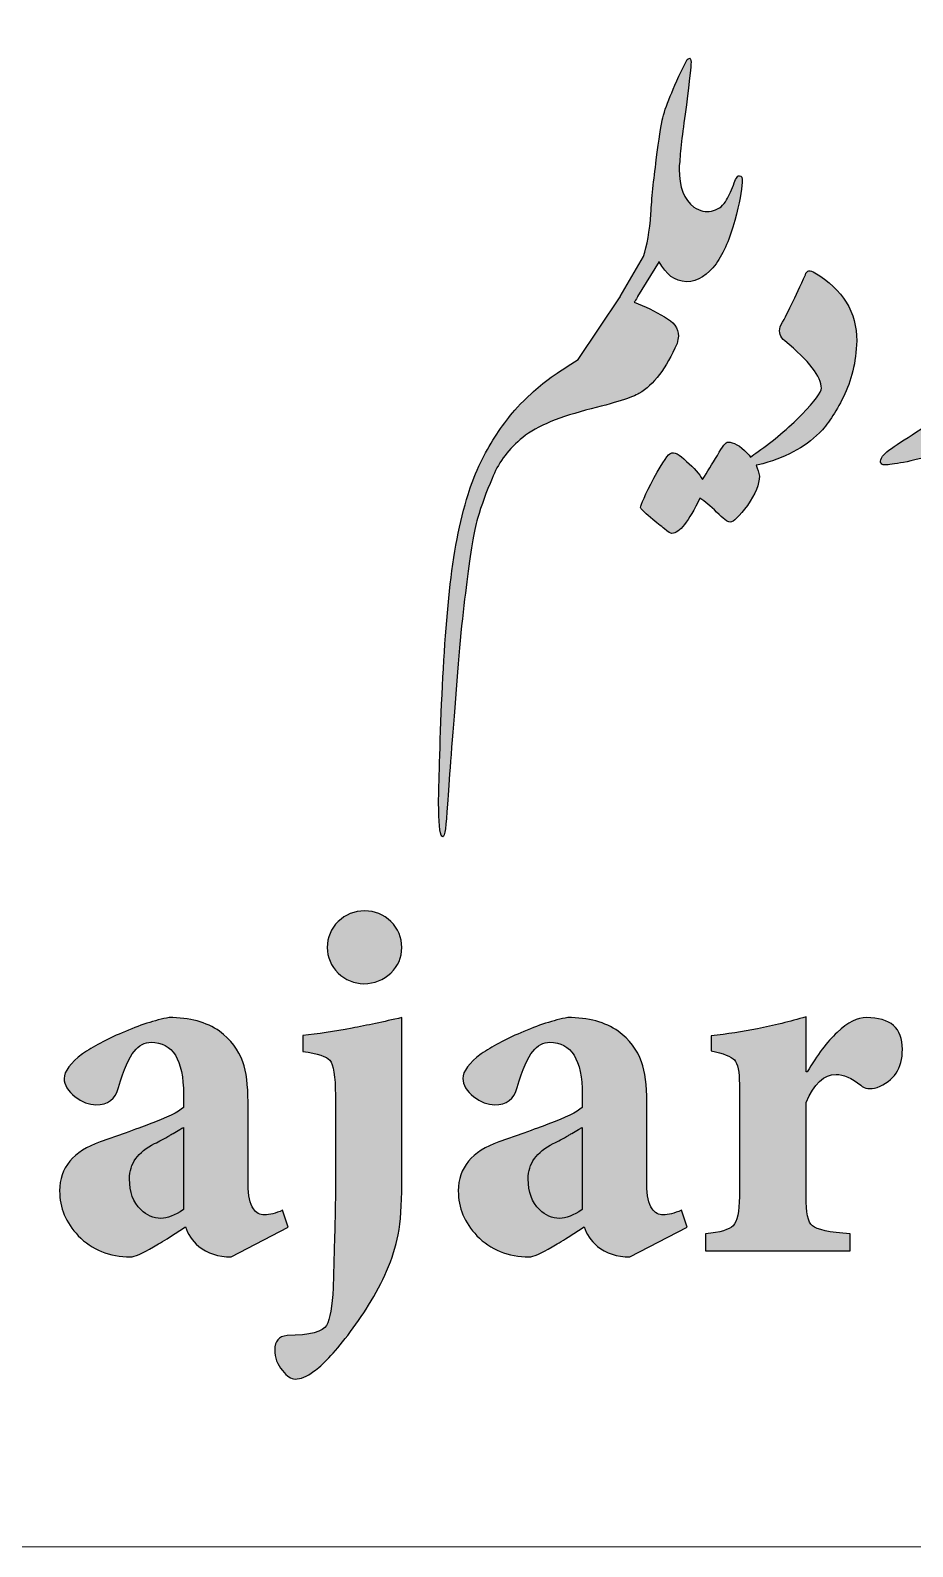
# Model space of a CAD drawing. Header units: millimetres. Extents: x -181.7 to -141.7, y -138.1 to -98.1.
# Drawn here: x -155.09 to -148.76, y -138.05 to -127.19 of the extents above; entities that cross this region are included whole.
import ezdxf

# ---------------------------------------------------------------- set-up
doc = ezdxf.new("R2010")
doc.units = ezdxf.units.MM
doc.header["$MEASUREMENT"] = 0
doc.layers.add('Layer 1', color=7, linetype='Continuous')

msp = doc.modelspace()

# ---------------------------------------------------------------- hatches: boundary and pattern name
at = {"layer": 'Layer 1', "true_color": 0x373435}
h = msp.add_hatch(color=250, dxfattribs=at)
edge = h.paths.add_edge_path()
edge.add_spline(control_points=[(-150.5815, -128.8476), (-150.5815, -128.8476), (-150.5806, -128.8495), (-150.5806, -128.8495), (-150.533, -128.9403), (-150.4708, -128.988), (-150.3847, -128.9929), (-150.3035, -128.988), (-150.2317, -128.945), (-150.1743, -128.8637), (-150.117, -128.7826), (-150.074, -128.682), (-150.0405, -128.5531), (-150.007, -128.4287), (-149.9878, -128.3379), (-149.9878, -128.2805), (-149.9831, -128.247), (-149.9927, -128.2326), (-150.007, -128.2326), (-150.0214, -128.2326), (-150.0357, -128.2566), (-150.05, -128.2996), (-150.0692, -128.3474), (-150.0882, -128.3856), (-150.1074, -128.4191), (-150.1312, -128.4573), (-150.1647, -128.4765), (-150.2078, -128.4861), (-150.2461, -128.4956), (-150.2891, -128.4861), (-150.3322, -128.4573), (-150.4038, -128.4047), (-150.4373, -128.314), (-150.4373, -128.1848), (-150.4373, -128.1848), (-150.4373, -128.1588), (-150.4373, -128.1588), (-150.4373, -128.1588), (-150.4347, -128.1322), (-150.4347, -128.1322), (-150.4301, -128.0415), (-150.4109, -127.9076), (-150.3869, -127.7258), (-150.363, -127.5443), (-150.3535, -127.4437), (-150.3535, -127.4199), (-150.3535, -127.4008), (-150.3583, -127.3912), (-150.363, -127.3912), (-150.3679, -127.3912), (-150.3775, -127.396), (-150.3869, -127.4103), (-150.4394, -127.5155), (-150.4778, -127.6016), (-150.5017, -127.6636), (-150.5304, -127.7307), (-150.5494, -127.788), (-150.559, -127.8358), (-150.5686, -127.8741), (-150.5829, -127.9649), (-150.602, -128.118), (-150.6212, -128.2661), (-150.6355, -128.3951), (-150.6404, -128.5052), (-150.65, -128.6296), (-150.669, -128.7347), (-150.693, -128.8111), (-150.693, -128.8111), (-150.8603, -129.098), (-150.8603, -129.098), (-150.8603, -129.098), (-150.8597, -129.0991), (-150.8597, -129.0991), (-150.8597, -129.0991), (-150.8602, -129.1), (-150.8602, -129.1), (-150.8602, -129.1), (-151.1613, -129.5494), (-151.1613, -129.5494), (-151.3096, -129.6403), (-151.4195, -129.7168), (-151.4961, -129.7933), (-151.5773, -129.8649), (-151.6299, -129.9223), (-151.6586, -129.9654), (-151.7398, -130.0657), (-151.8116, -130.1805), (-151.8737, -130.3143), (-151.9071, -130.3861), (-151.931, -130.4531), (-151.9501, -130.5151), (-152.0123, -130.7111), (-152.0554, -130.9406), (-152.084, -131.2085), (-152.1128, -131.4762), (-152.1319, -131.7917), (-152.1462, -132.1455), (-152.1558, -132.4994), (-152.1654, -132.7097), (-152.1606, -132.7718), (-152.1604, -132.9009), (-152.1511, -132.9679), (-152.1319, -132.9679), (-152.1174, -132.9679), (-152.108, -132.8913), (-152.0985, -132.7336), (-152.0889, -132.5759), (-152.0697, -132.3224), (-152.041, -131.9782), (-152.0171, -131.6291), (-151.9885, -131.3519), (-151.9597, -131.1416), (-151.9359, -130.931), (-151.9071, -130.7782), (-151.8833, -130.6873), (-151.8545, -130.5918), (-151.8211, -130.4961), (-151.778, -130.4005), (-151.7398, -130.3001), (-151.6729, -130.2044), (-151.5773, -130.1232), (-151.4815, -130.0371), (-151.3238, -129.9701), (-151.1087, -129.9129), (-150.8936, -129.8603), (-150.7692, -129.8172), (-150.7262, -129.7933), (-150.6211, -129.7311), (-150.5303, -129.6116), (-150.4538, -129.4347), (-150.4489, -129.4155), (-150.4442, -129.3963), (-150.4442, -129.3821), (-150.4442, -129.3247), (-150.4776, -129.277), (-150.5446, -129.2436), (-150.6115, -129.2052), (-150.6833, -129.1669), (-150.7597, -129.1383), (-150.755, -129.1334), (-150.7502, -129.1192), (-150.7358, -129.1), (-150.7358, -129.1), (-150.7365, -129.0984), (-150.7365, -129.0984), (-150.7365, -129.0984), (-150.7359, -129.098), (-150.7359, -129.098), (-150.7359, -129.098), (-150.5815, -128.8476), (-150.5815, -128.8476)], knot_values=[0, 0, 0, 0, 0.02, 0.02, 0.02, 0.04, 0.04, 0.04, 0.06, 0.06, 0.06, 0.08, 0.08, 0.08, 0.1, 0.1, 0.1, 0.12, 0.12, 0.12, 0.14, 0.14, 0.14, 0.16, 0.16, 0.16, 0.18, 0.18, 0.18, 0.2, 0.2, 0.2, 0.22, 0.22, 0.22, 0.24, 0.24, 0.24, 0.26, 0.26, 0.26, 0.28, 0.28, 0.28, 0.3, 0.3, 0.3, 0.32, 0.32, 0.32, 0.34, 0.34, 0.34, 0.36, 0.36, 0.36, 0.38, 0.38, 0.38, 0.4, 0.4, 0.4, 0.42, 0.42, 0.42, 0.44, 0.44, 0.44, 0.46, 0.46, 0.46, 0.48, 0.48, 0.48, 0.5, 0.5, 0.5, 0.52, 0.52, 0.52, 0.54, 0.54, 0.54, 0.56, 0.56, 0.56, 0.58, 0.58, 0.58, 0.6, 0.6, 0.6, 0.62, 0.62, 0.62, 0.64, 0.64, 0.64, 0.66, 0.66, 0.66, 0.68, 0.68, 0.68, 0.7, 0.7, 0.7, 0.72, 0.72, 0.72, 0.74, 0.74, 0.74, 0.76, 0.76, 0.76, 0.78, 0.78, 0.78, 0.8, 0.8, 0.8, 0.82, 0.82, 0.82, 0.84, 0.84, 0.84, 0.86, 0.86, 0.86, 0.88, 0.88, 0.88, 0.9, 0.9, 0.9, 0.92, 0.92, 0.92, 0.94, 0.94, 0.94, 0.96, 0.96, 0.96, 0.98, 0.98, 0.98, 1, 1, 1, 1], degree=3, periodic=1)
h = msp.add_hatch(color=250, dxfattribs=at)
edge = h.paths.add_edge_path()
edge.add_spline(control_points=[(-149.7154, -129.3151), (-149.725, -129.3581), (-149.7154, -129.3869), (-149.682, -129.4155), (-149.5051, -129.559), (-149.419, -129.6738), (-149.419, -129.755), (-149.4189, -129.7837), (-149.4668, -129.8458), (-149.5577, -129.9414), (-149.658, -130.0418), (-149.7632, -130.1328), (-149.8732, -130.2092), (-149.8951, -130.2239), (-149.9128, -130.237), (-149.9263, -130.2488), (-149.9335, -130.2398), (-149.9413, -130.2307), (-149.9497, -130.2216), (-150.0023, -130.1642), (-150.05, -130.1404), (-150.0882, -130.1404), (-150.1026, -130.1404), (-150.1266, -130.169), (-150.1647, -130.2359), (-150.203, -130.2981), (-150.2365, -130.3554), (-150.27, -130.4081), (-150.2939, -130.3698), (-150.3322, -130.3269), (-150.3847, -130.2789), (-150.4373, -130.2263), (-150.4756, -130.2073), (-150.4995, -130.2216), (-150.5138, -130.2216), (-150.5521, -130.2789), (-150.619, -130.3985), (-150.6812, -130.518), (-150.7146, -130.5898), (-150.7146, -130.6089), (-150.7146, -130.6184), (-150.6907, -130.6423), (-150.6428, -130.6806), (-150.6428, -130.6806), (-150.6428, -130.6806), (-150.6428, -130.6806), (-150.5998, -130.7187), (-150.5664, -130.7428), (-150.5425, -130.7618), (-150.5186, -130.7857), (-150.4995, -130.7953), (-150.4899, -130.7953), (-150.4373, -130.7953), (-150.3703, -130.7092), (-150.2891, -130.5419), (-150.2556, -130.5658), (-150.2126, -130.5993), (-150.1696, -130.6423), (-150.1217, -130.6901), (-150.0931, -130.7141), (-150.074, -130.7141), (-150.05, -130.7141), (-150.007, -130.6711), (-149.9497, -130.5945), (-149.8922, -130.5133), (-149.8636, -130.4416), (-149.8636, -130.3842), (-149.8659, -130.3587), (-149.8738, -130.3331), (-149.8874, -130.3072), (-149.8874, -130.3072), (-149.8732, -130.3047), (-149.8732, -130.3047), (-149.682, -130.2571), (-149.5385, -130.1805), (-149.4334, -130.0752), (-149.3759, -130.018), (-149.3186, -129.9319), (-149.2612, -129.8172), (-149.2039, -129.7024), (-149.1705, -129.5686), (-149.1656, -129.4155), (-149.1656, -129.2099), (-149.266, -129.0475), (-149.4668, -128.9279), (-149.5003, -128.904), (-149.5243, -128.9087), (-149.5337, -128.9423), (-149.6054, -129.1), (-149.6676, -129.229), (-149.7154, -129.3151), (-149.7154, -129.3151), (-149.7154, -129.3151), (-149.7154, -129.3151)], knot_values=[0, 0, 0, 0, 0.0322581, 0.0322581, 0.0322581, 0.0645161, 0.0645161, 0.0645161, 0.0967742, 0.0967742, 0.0967742, 0.1290323, 0.1290323, 0.1290323, 0.1612903, 0.1612903, 0.1612903, 0.1935484, 0.1935484, 0.1935484, 0.2258065, 0.2258065, 0.2258065, 0.2580645, 0.2580645, 0.2580645, 0.2903226, 0.2903226, 0.2903226, 0.3225806, 0.3225806, 0.3225806, 0.3548387, 0.3548387, 0.3548387, 0.3870968, 0.3870968, 0.3870968, 0.4193548, 0.4193548, 0.4193548, 0.4516129, 0.4516129, 0.4516129, 0.483871, 0.483871, 0.483871, 0.516129, 0.516129, 0.516129, 0.5483871, 0.5483871, 0.5483871, 0.5806452, 0.5806452, 0.5806452, 0.6129032, 0.6129032, 0.6129032, 0.6451613, 0.6451613, 0.6451613, 0.6774194, 0.6774194, 0.6774194, 0.7096774, 0.7096774, 0.7096774, 0.7419355, 0.7419355, 0.7419355, 0.7741935, 0.7741935, 0.7741935, 0.8064516, 0.8064516, 0.8064516, 0.8387097, 0.8387097, 0.8387097, 0.8709677, 0.8709677, 0.8709677, 0.9032258, 0.9032258, 0.9032258, 0.9354839, 0.9354839, 0.9354839, 0.9677419, 0.9677419, 0.9677419, 1, 1, 1, 1], degree=3, periodic=1)
h = msp.add_hatch(color=250, dxfattribs=at)
edge = h.paths.add_edge_path()
edge.add_spline(control_points=[(-148.006, -129.0475), (-148.0252, -129.0475), (-148.0444, -129.0665), (-148.0636, -129.1), (-148.0778, -129.1382), (-148.1066, -129.2052), (-148.1495, -129.3008), (-148.1878, -129.4013), (-148.2309, -129.4969), (-148.2835, -129.5924), (-148.3313, -129.688), (-148.3743, -129.7598), (-148.4127, -129.8076), (-148.4508, -129.8603), (-148.5178, -129.9129), (-148.6085, -129.9797), (-148.6994, -130.0418), (-148.7807, -130.0993), (-148.8525, -130.1424), (-148.9194, -130.1853), (-148.9624, -130.2187), (-148.9814, -130.2427), (-148.991, -130.2617), (-148.9958, -130.2762), (-148.9958, -130.2858), (-148.991, -130.2952), (-148.9814, -130.3047), (-148.9672, -130.3047), (-148.9528, -130.3047), (-148.9146, -130.3001), (-148.8525, -130.2905), (-148.795, -130.2809), (-148.7137, -130.2617), (-148.6134, -130.2331), (-148.5178, -130.2044), (-148.4461, -130.1709), (-148.3982, -130.1374), (-148.3551, -130.0993), (-148.3169, -130.0514), (-148.2787, -129.9845), (-148.2405, -129.9175), (-148.1974, -129.8172), (-148.1495, -129.688), (-148.097, -129.5542), (-148.0588, -129.4347), (-148.0301, -129.3247), (-147.9967, -129.2148), (-147.9822, -129.1382), (-147.9822, -129.0952), (-147.9822, -129.0664), (-147.9918, -129.0522), (-148.0062, -129.0475), (-148.0062, -129.0475), (-148.006, -129.0475), (-148.006, -129.0475)], knot_values=[0, 0, 0, 0, 0.0555556, 0.0555556, 0.0555556, 0.1111111, 0.1111111, 0.1111111, 0.1666667, 0.1666667, 0.1666667, 0.2222222, 0.2222222, 0.2222222, 0.2777778, 0.2777778, 0.2777778, 0.3333333, 0.3333333, 0.3333333, 0.3888889, 0.3888889, 0.3888889, 0.4444444, 0.4444444, 0.4444444, 0.5, 0.5, 0.5, 0.5555556, 0.5555556, 0.5555556, 0.6111111, 0.6111111, 0.6111111, 0.6666667, 0.6666667, 0.6666667, 0.7222222, 0.7222222, 0.7222222, 0.7777778, 0.7777778, 0.7777778, 0.8333333, 0.8333333, 0.8333333, 0.8888889, 0.8888889, 0.8888889, 0.9444444, 0.9444444, 0.9444444, 1, 1, 1, 1], degree=3, periodic=1)
h = msp.add_hatch(color=250, dxfattribs=at)
edge = h.paths.add_edge_path()
edge.add_spline(control_points=[(-152.8816, -133.9439), (-152.9335, -133.8919), (-152.9602, -133.8313), (-152.9602, -133.7617), (-152.9602, -133.6881), (-152.9335, -133.6257), (-152.8816, -133.5752), (-152.8296, -133.5246), (-152.766, -133.4988), (-152.6918, -133.4988), (-152.6177, -133.4988), (-152.5554, -133.5246), (-152.5048, -133.5752), (-152.4524, -133.6257), (-152.4262, -133.6881), (-152.4262, -133.7617), (-152.4262, -133.8327), (-152.4524, -133.8932), (-152.5048, -133.9439), (-152.5571, -133.9944), (-152.6209, -134.0202), (-152.6973, -134.0202), (-152.7678, -134.0202), (-152.8296, -133.9944), (-152.8816, -133.9439)], knot_values=[0, 0, 0, 0, 0.125, 0.125, 0.125, 0.25, 0.25, 0.25, 0.375, 0.375, 0.375, 0.5, 0.5, 0.5, 0.625, 0.625, 0.625, 0.75, 0.75, 0.75, 0.875, 0.875, 0.875, 1, 1, 1, 1], degree=3, periodic=1)
h = msp.add_hatch(color=250, dxfattribs=at)
edge = h.paths.add_edge_path()
edge.add_spline(control_points=[(-153.6488, -135.9773), (-153.7414, -135.9773), (-153.8189, -135.9524), (-153.8814, -135.9018), (-153.9283, -135.8594), (-153.9595, -135.8133), (-153.9753, -135.7626), (-153.9753, -135.7626), (-154.0909, -135.8359), (-154.0909, -135.8359), (-154.1388, -135.8661), (-154.1764, -135.8892), (-154.2053, -135.9041), (-154.286, -135.9533), (-154.3407, -135.9773), (-154.3697, -135.9773), (-154.5214, -135.9773), (-154.6462, -135.9266), (-154.7443, -135.8256), (-154.8332, -135.7328), (-154.878, -135.6258), (-154.878, -135.5047), (-154.8779, -135.3394), (-154.7809, -135.2219), (-154.5871, -135.1532), (-154.5871, -135.1532), (-154.4076, -135.09), (-154.4076, -135.09), (-154.3367, -135.0647), (-154.2794, -135.0434), (-154.2356, -135.0262), (-154.109, -134.9792), (-154.0273, -134.9395), (-153.9903, -134.9079), (-153.9903, -134.9079), (-153.9903, -134.8139), (-153.9903, -134.8139), (-153.9903, -134.5645), (-154.0678, -134.4399), (-154.2228, -134.4399), (-154.2686, -134.4399), (-154.3091, -134.462), (-154.3439, -134.5057), (-154.3801, -134.5464), (-154.4167, -134.6319), (-154.4555, -134.7633), (-154.4777, -134.8465), (-154.5314, -134.8877), (-154.6173, -134.8877), (-154.6679, -134.8875), (-154.7175, -134.8681), (-154.7668, -134.8298), (-154.8188, -134.789), (-154.8456, -134.7457), (-154.8456, -134.7005), (-154.8456, -134.6482), (-154.8012, -134.5888), (-154.7134, -134.5234), (-154.6377, -134.471), (-154.5433, -134.4206), (-154.4302, -134.3716), (-154.3056, -134.3174), (-154.1935, -134.2813), (-154.0941, -134.2631), (-153.9455, -134.2631), (-153.8248, -134.2957), (-153.7323, -134.3612), (-153.6514, -134.4206), (-153.5954, -134.4937), (-153.5651, -134.5812), (-153.5403, -134.6523), (-153.5276, -134.7475), (-153.5276, -134.8673), (-153.5276, -134.8673), (-153.5276, -135.4591), (-153.5276, -135.4591), (-153.5276, -135.5385), (-153.5144, -135.5964), (-153.4897, -135.6334), (-153.4693, -135.6623), (-153.4422, -135.6765), (-153.4087, -135.6765), (-153.3731, -135.6765), (-153.3302, -135.6655), (-153.2797, -135.6434), (-153.2797, -135.6434), (-153.239, -135.765), (-153.239, -135.765), (-153.239, -135.765), (-153.6488, -135.9773), (-153.6488, -135.9773)], knot_values=[0, 0, 0, 0, 0.0333333, 0.0333333, 0.0333333, 0.0666667, 0.0666667, 0.0666667, 0.1, 0.1, 0.1, 0.1333333, 0.1333333, 0.1333333, 0.1666667, 0.1666667, 0.1666667, 0.2, 0.2, 0.2, 0.2333333, 0.2333333, 0.2333333, 0.2666667, 0.2666667, 0.2666667, 0.3, 0.3, 0.3, 0.3333333, 0.3333333, 0.3333333, 0.3666667, 0.3666667, 0.3666667, 0.4, 0.4, 0.4, 0.4333333, 0.4333333, 0.4333333, 0.4666667, 0.4666667, 0.4666667, 0.5, 0.5, 0.5, 0.5333333, 0.5333333, 0.5333333, 0.5666667, 0.5666667, 0.5666667, 0.6, 0.6, 0.6, 0.6333333, 0.6333333, 0.6333333, 0.6666667, 0.6666667, 0.6666667, 0.7, 0.7, 0.7, 0.7333333, 0.7333333, 0.7333333, 0.7666667, 0.7666667, 0.7666667, 0.8, 0.8, 0.8, 0.8333333, 0.8333333, 0.8333333, 0.8666667, 0.8666667, 0.8666667, 0.9, 0.9, 0.9, 0.9333333, 0.9333333, 0.9333333, 0.9666667, 0.9666667, 0.9666667, 1, 1, 1, 1], degree=3, periodic=1)
h = msp.add_hatch(color=250, dxfattribs=at)
edge = h.paths.add_edge_path()
edge.add_spline(control_points=[(-153.1346, -134.3919), (-153.0298, -134.3816), (-152.9127, -134.364), (-152.7826, -134.3387), (-152.6768, -134.3184), (-152.5577, -134.2936), (-152.4262, -134.2631), (-152.4262, -134.2631), (-152.4262, -135.4591), (-152.4262, -135.4591), (-152.4262, -135.6042), (-152.4347, -135.7238), (-152.4515, -135.8182), (-152.4681, -135.9028), (-152.4962, -135.9894), (-152.535, -136.0784), (-152.5689, -136.1579), (-152.6118, -136.2398), (-152.6642, -136.3236), (-152.7094, -136.3964), (-152.7597, -136.4683), (-152.8129, -136.5393), (-152.9141, -136.6689), (-152.995, -136.7547), (-153.0559, -136.7968), (-153.1065, -136.8343), (-153.1512, -136.8528), (-153.1902, -136.8528), (-153.2191, -136.8528), (-153.2493, -136.8325), (-153.2809, -136.7922), (-153.318, -136.7481), (-153.3369, -136.6983), (-153.3369, -136.6428), (-153.3369, -136.5803), (-153.3072, -136.5465), (-153.2481, -136.5415), (-153.083, -136.5378), (-152.9886, -136.5136), (-152.9647, -136.4683), (-152.9416, -136.4209), (-152.9254, -136.3314), (-152.9168, -136.2), (-152.9168, -136.2), (-152.907, -135.8359), (-152.907, -135.8359), (-152.9033, -135.6993), (-152.9019, -135.5789), (-152.9019, -135.4745), (-152.9019, -135.4745), (-152.9019, -134.8194), (-152.9019, -134.8194), (-152.9019, -134.6842), (-152.9154, -134.6006), (-152.9421, -134.5686), (-152.9642, -134.5419), (-153.0284, -134.5207), (-153.1346, -134.5057), (-153.1346, -134.5057), (-153.1346, -134.3919), (-153.1346, -134.3919)], knot_values=[0, 0, 0, 0, 0.05, 0.05, 0.05, 0.1, 0.1, 0.1, 0.15, 0.15, 0.15, 0.2, 0.2, 0.2, 0.25, 0.25, 0.25, 0.3, 0.3, 0.3, 0.35, 0.35, 0.35, 0.4, 0.4, 0.4, 0.45, 0.45, 0.45, 0.5, 0.5, 0.5, 0.55, 0.55, 0.55, 0.6, 0.6, 0.6, 0.65, 0.65, 0.65, 0.7, 0.7, 0.7, 0.75, 0.75, 0.75, 0.8, 0.8, 0.8, 0.85, 0.85, 0.85, 0.9, 0.9, 0.9, 0.95, 0.95, 0.95, 1, 1, 1, 1], degree=3, periodic=1)
h = msp.add_hatch(color=250, dxfattribs=at)
edge = h.paths.add_edge_path()
edge.add_spline(control_points=[(-150.7917, -135.9773), (-150.8843, -135.9773), (-150.9624, -135.9524), (-151.0243, -135.9018), (-151.0718, -135.8594), (-151.1025, -135.8133), (-151.1182, -135.7626), (-151.1182, -135.7626), (-151.2344, -135.8359), (-151.2344, -135.8359), (-151.2819, -135.8661), (-151.3193, -135.8892), (-151.3482, -135.9041), (-151.4292, -135.9533), (-151.4839, -135.9773), (-151.5126, -135.9773), (-151.6646, -135.9773), (-151.7891, -135.9266), (-151.8872, -135.8256), (-151.9761, -135.7328), (-152.0209, -135.6258), (-152.0209, -135.5047), (-152.0209, -135.3394), (-151.9238, -135.2219), (-151.73, -135.1532), (-151.73, -135.1532), (-151.5506, -135.09), (-151.5506, -135.09), (-151.4797, -135.0647), (-151.4223, -135.0434), (-151.3785, -135.0262), (-151.2519, -134.9792), (-151.1702, -134.9395), (-151.1332, -134.9079), (-151.1332, -134.9079), (-151.1332, -134.8139), (-151.1332, -134.8139), (-151.1332, -134.5645), (-151.2109, -134.4399), (-151.3658, -134.4399), (-151.4115, -134.4399), (-151.452, -134.462), (-151.487, -134.5057), (-151.5231, -134.5464), (-151.5596, -134.6319), (-151.5986, -134.7633), (-151.6206, -134.8465), (-151.6744, -134.8877), (-151.7602, -134.8877), (-151.8109, -134.8875), (-151.8606, -134.8681), (-151.9098, -134.8298), (-151.9617, -134.789), (-151.9885, -134.7457), (-151.9885, -134.7005), (-151.9885, -134.6482), (-151.9441, -134.5888), (-151.8565, -134.5234), (-151.7806, -134.471), (-151.6862, -134.4206), (-151.5736, -134.3716), (-151.4486, -134.3174), (-151.3364, -134.2813), (-151.2372, -134.2631), (-151.0884, -134.2631), (-150.9679, -134.2957), (-150.8752, -134.3612), (-150.7943, -134.4206), (-150.7384, -134.4937), (-150.708, -134.5812), (-150.6833, -134.6523), (-150.6705, -134.7475), (-150.6705, -134.8673), (-150.6705, -134.8673), (-150.6705, -135.4591), (-150.6705, -135.4591), (-150.6705, -135.5385), (-150.6574, -135.5964), (-150.6326, -135.6334), (-150.6122, -135.6623), (-150.5852, -135.6765), (-150.5518, -135.6765), (-150.516, -135.6765), (-150.4732, -135.6655), (-150.4226, -135.6434), (-150.4226, -135.6434), (-150.3819, -135.765), (-150.3819, -135.765), (-150.3819, -135.765), (-150.7917, -135.9773), (-150.7917, -135.9773)], knot_values=[0, 0, 0, 0, 0.0333333, 0.0333333, 0.0333333, 0.0666667, 0.0666667, 0.0666667, 0.1, 0.1, 0.1, 0.1333333, 0.1333333, 0.1333333, 0.1666667, 0.1666667, 0.1666667, 0.2, 0.2, 0.2, 0.2333333, 0.2333333, 0.2333333, 0.2666667, 0.2666667, 0.2666667, 0.3, 0.3, 0.3, 0.3333333, 0.3333333, 0.3333333, 0.3666667, 0.3666667, 0.3666667, 0.4, 0.4, 0.4, 0.4333333, 0.4333333, 0.4333333, 0.4666667, 0.4666667, 0.4666667, 0.5, 0.5, 0.5, 0.5333333, 0.5333333, 0.5333333, 0.5666667, 0.5666667, 0.5666667, 0.6, 0.6, 0.6, 0.6333333, 0.6333333, 0.6333333, 0.6666667, 0.6666667, 0.6666667, 0.7, 0.7, 0.7, 0.7333333, 0.7333333, 0.7333333, 0.7666667, 0.7666667, 0.7666667, 0.8, 0.8, 0.8, 0.8333333, 0.8333333, 0.8333333, 0.8666667, 0.8666667, 0.8666667, 0.9, 0.9, 0.9, 0.9333333, 0.9333333, 0.9333333, 0.9666667, 0.9666667, 0.9666667, 1, 1, 1, 1], degree=3, periodic=1)
h = msp.add_hatch(color=250, dxfattribs=at)
edge = h.paths.add_edge_path()
edge.add_spline(control_points=[(-149.5212, -134.6523), (-149.449, -134.5307), (-149.3775, -134.4367), (-149.3067, -134.3688), (-149.2302, -134.298), (-149.1608, -134.2631), (-149.0966, -134.2631), (-148.9244, -134.2631), (-148.8386, -134.3387), (-148.8386, -134.4904), (-148.8386, -134.6273), (-148.8991, -134.7182), (-149.0206, -134.7633), (-149.0698, -134.7791), (-149.1083, -134.7732), (-149.1373, -134.7484), (-149.2027, -134.696), (-149.2618, -134.6698), (-149.3139, -134.6698), (-149.4002, -134.6698), (-149.4715, -134.7371), (-149.5294, -134.8722), (-149.5294, -134.8722), (-149.5294, -135.5449), (-149.5294, -135.5449), (-149.5294, -135.6596), (-149.5137, -135.7297), (-149.4833, -135.7545), (-149.4512, -135.782), (-149.3614, -135.8015), (-149.2126, -135.8133), (-149.2126, -135.8133), (-149.2126, -135.9344), (-149.2126, -135.9344), (-149.2126, -135.9344), (-150.25, -135.9344), (-150.25, -135.9344), (-150.25, -135.9344), (-150.25, -135.8133), (-150.25, -135.8133), (-150.1438, -135.8015), (-150.0778, -135.782), (-150.0525, -135.7545), (-150.0223, -135.7243), (-150.007, -135.6546), (-150.007, -135.5449), (-150.007, -135.5449), (-150.0068, -134.7408), (-150.0068, -134.7408), (-150.0068, -134.6513), (-150.0186, -134.5935), (-150.0426, -134.5663), (-150.0643, -134.5429), (-150.1198, -134.5207), (-150.2093, -134.5003), (-150.2093, -134.5003), (-150.2093, -134.3946), (-150.2093, -134.3946), (-150.0946, -134.3812), (-149.9842, -134.364), (-149.8777, -134.3441), (-149.762, -134.3201), (-149.6451, -134.2912), (-149.5294, -134.2578), (-149.5294, -134.2578), (-149.5294, -134.6523), (-149.5294, -134.6523), (-149.5294, -134.6523), (-149.5212, -134.6523), (-149.5212, -134.6523)], knot_values=[0, 0, 0, 0, 0.0434783, 0.0434783, 0.0434783, 0.0869565, 0.0869565, 0.0869565, 0.1304348, 0.1304348, 0.1304348, 0.173913, 0.173913, 0.173913, 0.2173913, 0.2173913, 0.2173913, 0.2608696, 0.2608696, 0.2608696, 0.3043478, 0.3043478, 0.3043478, 0.3478261, 0.3478261, 0.3478261, 0.3913043, 0.3913043, 0.3913043, 0.4347826, 0.4347826, 0.4347826, 0.4782609, 0.4782609, 0.4782609, 0.5217391, 0.5217391, 0.5217391, 0.5652174, 0.5652174, 0.5652174, 0.6086957, 0.6086957, 0.6086957, 0.6521739, 0.6521739, 0.6521739, 0.6956522, 0.6956522, 0.6956522, 0.7391304, 0.7391304, 0.7391304, 0.7826087, 0.7826087, 0.7826087, 0.826087, 0.826087, 0.826087, 0.8695652, 0.8695652, 0.8695652, 0.9130435, 0.9130435, 0.9130435, 0.9565217, 0.9565217, 0.9565217, 1, 1, 1, 1], degree=3, periodic=1)
h = msp.add_hatch(color=250, dxfattribs=at)
edge = h.paths.add_edge_path()
edge.add_spline(control_points=[(-153.9903, -135.0493), (-153.997, -135.053), (-154.0056, -135.0578), (-154.0156, -135.0647), (-154.0156, -135.0647), (-154.0634, -135.0927), (-154.0634, -135.0927), (-154.0737, -135.0971), (-154.0825, -135.1027), (-154.0887, -135.1071), (-154.1276, -135.1297), (-154.1641, -135.1492), (-154.1975, -135.1658), (-154.3172, -135.2251), (-154.377, -135.309), (-154.377, -135.4184), (-154.377, -135.5132), (-154.3503, -135.5865), (-154.2961, -135.6388), (-154.2541, -135.6809), (-154.2062, -135.7017), (-154.1519, -135.7017), (-154.1068, -135.7017), (-154.0525, -135.6809), (-153.9903, -135.6388), (-153.9903, -135.6388), (-153.9903, -135.0493), (-153.9903, -135.0493)], knot_values=[0, 0, 0, 0, 0.1111111, 0.1111111, 0.1111111, 0.2222222, 0.2222222, 0.2222222, 0.3333333, 0.3333333, 0.3333333, 0.4444444, 0.4444444, 0.4444444, 0.5555556, 0.5555556, 0.5555556, 0.6666667, 0.6666667, 0.6666667, 0.7777778, 0.7777778, 0.7777778, 0.8888889, 0.8888889, 0.8888889, 1, 1, 1, 1], degree=3, periodic=1)
h = msp.add_hatch(color=250, dxfattribs=at)
edge = h.paths.add_edge_path()
edge.add_spline(control_points=[(-151.1332, -135.0493), (-151.1399, -135.053), (-151.1486, -135.0578), (-151.1585, -135.0647), (-151.1585, -135.0647), (-151.2063, -135.0927), (-151.2063, -135.0927), (-151.2167, -135.0971), (-151.2254, -135.1027), (-151.2316, -135.1071), (-151.2705, -135.1297), (-151.307, -135.1492), (-151.341, -135.1658), (-151.4602, -135.2251), (-151.5204, -135.309), (-151.5204, -135.4184), (-151.5204, -135.5132), (-151.4932, -135.5865), (-151.439, -135.6388), (-151.397, -135.6809), (-151.3492, -135.7017), (-151.295, -135.7017), (-151.2497, -135.7017), (-151.1955, -135.6809), (-151.1332, -135.6388), (-151.1332, -135.6388), (-151.1332, -135.0493), (-151.1332, -135.0493)], knot_values=[0, 0, 0, 0, 0.1111111, 0.1111111, 0.1111111, 0.2222222, 0.2222222, 0.2222222, 0.3333333, 0.3333333, 0.3333333, 0.4444444, 0.4444444, 0.4444444, 0.5555556, 0.5555556, 0.5555556, 0.6666667, 0.6666667, 0.6666667, 0.7777778, 0.7777778, 0.7777778, 0.8888889, 0.8888889, 0.8888889, 1, 1, 1, 1], degree=3, periodic=1)

# ---------------------------------------------------------------- linework, layer by layer
at = {"layer": 'Layer 1', "color": 250, "lineweight": 18}
msp.add_open_spline([(-179.7413, -98.0531), (-179.7413, -98.0531), (-143.7415, -98.0531), (-143.7415, -98.0531), (-142.6415, -98.0531), (-141.7414, -98.953), (-141.7414, -100.053), (-141.7414, -100.053), (-141.7414, -136.0532), (-141.7414, -136.0532), (-141.7414, -137.1532), (-142.6415, -138.0531), (-143.7415, -138.0531), (-143.7415, -138.0531), (-179.7413, -138.0531), (-179.7413, -138.0531), (-180.8413, -138.0531), (-181.7414, -137.1532), (-181.7414, -136.0532), (-181.7414, -136.0532), (-181.7414, -100.053), (-181.7414, -100.053), (-181.7414, -98.953), (-180.8413, -98.0531), (-179.7413, -98.0531)], degree=3, knots=[0, 0, 0, 0, 0.125, 0.125, 0.125, 0.25, 0.25, 0.25, 0.375, 0.375, 0.375, 0.5, 0.5, 0.5, 0.625, 0.625, 0.625, 0.75, 0.75, 0.75, 0.875, 0.875, 0.875, 1, 1, 1, 1], dxfattribs=at)
at = {"layer": 'Layer 1', "color": 250}
for points, knots in [([(-150.5815, -128.8476), (-150.5815, -128.8476), (-150.5806, -128.8495), (-150.5806, -128.8495), (-150.533, -128.9403), (-150.4708, -128.988), (-150.3847, -128.9929), (-150.3035, -128.988), (-150.2317, -128.945), (-150.1743, -128.8637), (-150.117, -128.7826), (-150.074, -128.682), (-150.0405, -128.5531), (-150.007, -128.4287), (-149.9878, -128.3379), (-149.9878, -128.2805), (-149.9831, -128.247), (-149.9927, -128.2326), (-150.007, -128.2326), (-150.0214, -128.2326), (-150.0357, -128.2566), (-150.05, -128.2996), (-150.0692, -128.3474), (-150.0882, -128.3856), (-150.1074, -128.4191), (-150.1312, -128.4573), (-150.1647, -128.4765), (-150.2078, -128.4861), (-150.2461, -128.4956), (-150.2891, -128.4861), (-150.3322, -128.4573), (-150.4038, -128.4047), (-150.4373, -128.314), (-150.4373, -128.1848), (-150.4373, -128.1848), (-150.4373, -128.1588), (-150.4373, -128.1588), (-150.4373, -128.1588), (-150.4347, -128.1322), (-150.4347, -128.1322), (-150.4301, -128.0415), (-150.4109, -127.9076), (-150.3869, -127.7258), (-150.363, -127.5443), (-150.3535, -127.4437), (-150.3535, -127.4199), (-150.3535, -127.4008), (-150.3583, -127.3912), (-150.363, -127.3912), (-150.3679, -127.3912), (-150.3775, -127.396), (-150.3869, -127.4103), (-150.4394, -127.5155), (-150.4778, -127.6016), (-150.5017, -127.6636), (-150.5304, -127.7307), (-150.5494, -127.788), (-150.559, -127.8358), (-150.5686, -127.8741), (-150.5829, -127.9649), (-150.602, -128.118), (-150.6212, -128.2661), (-150.6355, -128.3951), (-150.6404, -128.5052), (-150.65, -128.6296), (-150.669, -128.7347), (-150.693, -128.8111), (-150.693, -128.8111), (-150.8603, -129.098), (-150.8603, -129.098), (-150.8603, -129.098), (-150.8597, -129.0991), (-150.8597, -129.0991), (-150.8597, -129.0991), (-150.8602, -129.1), (-150.8602, -129.1), (-150.8602, -129.1), (-151.1613, -129.5494), (-151.1613, -129.5494), (-151.3096, -129.6403), (-151.4195, -129.7168), (-151.4961, -129.7933), (-151.5773, -129.8649), (-151.6299, -129.9223), (-151.6586, -129.9654), (-151.7398, -130.0657), (-151.8116, -130.1805), (-151.8737, -130.3143), (-151.9071, -130.3861), (-151.931, -130.4531), (-151.9501, -130.5151), (-152.0123, -130.7111), (-152.0554, -130.9406), (-152.084, -131.2085), (-152.1128, -131.4762), (-152.1319, -131.7917), (-152.1462, -132.1455), (-152.1558, -132.4994), (-152.1654, -132.7097), (-152.1606, -132.7718), (-152.1604, -132.9009), (-152.1511, -132.9679), (-152.1319, -132.9679), (-152.1174, -132.9679), (-152.108, -132.8913), (-152.0985, -132.7336), (-152.0889, -132.5759), (-152.0697, -132.3224), (-152.041, -131.9782), (-152.0171, -131.6291), (-151.9885, -131.3519), (-151.9597, -131.1416), (-151.9359, -130.931), (-151.9071, -130.7782), (-151.8833, -130.6873), (-151.8545, -130.5918), (-151.8211, -130.4961), (-151.778, -130.4005), (-151.7398, -130.3001), (-151.6729, -130.2044), (-151.5773, -130.1232), (-151.4815, -130.0371), (-151.3238, -129.9701), (-151.1087, -129.9129), (-150.8936, -129.8603), (-150.7692, -129.8172), (-150.7262, -129.7933), (-150.6211, -129.7311), (-150.5303, -129.6116), (-150.4538, -129.4347), (-150.4489, -129.4155), (-150.4442, -129.3963), (-150.4442, -129.3821), (-150.4442, -129.3247), (-150.4776, -129.277), (-150.5446, -129.2436), (-150.6115, -129.2052), (-150.6833, -129.1669), (-150.7597, -129.1383), (-150.755, -129.1334), (-150.7502, -129.1192), (-150.7358, -129.1), (-150.7358, -129.1), (-150.7365, -129.0984), (-150.7365, -129.0984), (-150.7365, -129.0984), (-150.7359, -129.098), (-150.7359, -129.098), (-150.7359, -129.098), (-150.5815, -128.8476), (-150.5815, -128.8476)], [0, 0, 0, 0, 0.02, 0.02, 0.02, 0.04, 0.04, 0.04, 0.06, 0.06, 0.06, 0.08, 0.08, 0.08, 0.1, 0.1, 0.1, 0.12, 0.12, 0.12, 0.14, 0.14, 0.14, 0.16, 0.16, 0.16, 0.18, 0.18, 0.18, 0.2, 0.2, 0.2, 0.22, 0.22, 0.22, 0.24, 0.24, 0.24, 0.26, 0.26, 0.26, 0.28, 0.28, 0.28, 0.3, 0.3, 0.3, 0.32, 0.32, 0.32, 0.34, 0.34, 0.34, 0.36, 0.36, 0.36, 0.38, 0.38, 0.38, 0.4, 0.4, 0.4, 0.42, 0.42, 0.42, 0.44, 0.44, 0.44, 0.46, 0.46, 0.46, 0.48, 0.48, 0.48, 0.5, 0.5, 0.5, 0.52, 0.52, 0.52, 0.54, 0.54, 0.54, 0.56, 0.56, 0.56, 0.58, 0.58, 0.58, 0.6, 0.6, 0.6, 0.62, 0.62, 0.62, 0.64, 0.64, 0.64, 0.66, 0.66, 0.66, 0.68, 0.68, 0.68, 0.7, 0.7, 0.7, 0.72, 0.72, 0.72, 0.74, 0.74, 0.74, 0.76, 0.76, 0.76, 0.78, 0.78, 0.78, 0.8, 0.8, 0.8, 0.82, 0.82, 0.82, 0.84, 0.84, 0.84, 0.86, 0.86, 0.86, 0.88, 0.88, 0.88, 0.9, 0.9, 0.9, 0.92, 0.92, 0.92, 0.94, 0.94, 0.94, 0.96, 0.96, 0.96, 0.98, 0.98, 0.98, 1, 1, 1, 1]), ([(-149.7154, -129.3151), (-149.725, -129.3581), (-149.7154, -129.3869), (-149.682, -129.4155), (-149.5051, -129.559), (-149.419, -129.6738), (-149.419, -129.755), (-149.4189, -129.7837), (-149.4668, -129.8458), (-149.5577, -129.9414), (-149.658, -130.0418), (-149.7632, -130.1328), (-149.8732, -130.2092), (-149.8951, -130.2239), (-149.9128, -130.237), (-149.9263, -130.2488), (-149.9335, -130.2398), (-149.9413, -130.2307), (-149.9497, -130.2216), (-150.0023, -130.1642), (-150.05, -130.1404), (-150.0882, -130.1404), (-150.1026, -130.1404), (-150.1266, -130.169), (-150.1647, -130.2359), (-150.203, -130.2981), (-150.2365, -130.3554), (-150.27, -130.4081), (-150.2939, -130.3698), (-150.3322, -130.3269), (-150.3847, -130.2789), (-150.4373, -130.2263), (-150.4756, -130.2073), (-150.4995, -130.2216), (-150.5138, -130.2216), (-150.5521, -130.2789), (-150.619, -130.3985), (-150.6812, -130.518), (-150.7146, -130.5898), (-150.7146, -130.6089), (-150.7146, -130.6184), (-150.6907, -130.6423), (-150.6428, -130.6806), (-150.6428, -130.6806), (-150.6428, -130.6806), (-150.6428, -130.6806), (-150.5998, -130.7187), (-150.5664, -130.7428), (-150.5425, -130.7618), (-150.5186, -130.7857), (-150.4995, -130.7953), (-150.4899, -130.7953), (-150.4373, -130.7953), (-150.3703, -130.7092), (-150.2891, -130.5419), (-150.2556, -130.5658), (-150.2126, -130.5993), (-150.1696, -130.6423), (-150.1217, -130.6901), (-150.0931, -130.7141), (-150.074, -130.7141), (-150.05, -130.7141), (-150.007, -130.6711), (-149.9497, -130.5945), (-149.8922, -130.5133), (-149.8636, -130.4416), (-149.8636, -130.3842), (-149.8659, -130.3587), (-149.8738, -130.3331), (-149.8874, -130.3072), (-149.8874, -130.3072), (-149.8732, -130.3047), (-149.8732, -130.3047), (-149.682, -130.2571), (-149.5385, -130.1805), (-149.4334, -130.0752), (-149.3759, -130.018), (-149.3186, -129.9319), (-149.2612, -129.8172), (-149.2039, -129.7024), (-149.1705, -129.5686), (-149.1656, -129.4155), (-149.1656, -129.2099), (-149.266, -129.0475), (-149.4668, -128.9279), (-149.5003, -128.904), (-149.5243, -128.9087), (-149.5337, -128.9423), (-149.6054, -129.1), (-149.6676, -129.229), (-149.7154, -129.3151), (-149.7154, -129.3151), (-149.7154, -129.3151), (-149.7154, -129.3151)], [0, 0, 0, 0, 0.0322581, 0.0322581, 0.0322581, 0.0645161, 0.0645161, 0.0645161, 0.0967742, 0.0967742, 0.0967742, 0.1290323, 0.1290323, 0.1290323, 0.1612903, 0.1612903, 0.1612903, 0.1935484, 0.1935484, 0.1935484, 0.2258065, 0.2258065, 0.2258065, 0.2580645, 0.2580645, 0.2580645, 0.2903226, 0.2903226, 0.2903226, 0.3225806, 0.3225806, 0.3225806, 0.3548387, 0.3548387, 0.3548387, 0.3870968, 0.3870968, 0.3870968, 0.4193548, 0.4193548, 0.4193548, 0.4516129, 0.4516129, 0.4516129, 0.483871, 0.483871, 0.483871, 0.516129, 0.516129, 0.516129, 0.5483871, 0.5483871, 0.5483871, 0.5806452, 0.5806452, 0.5806452, 0.6129032, 0.6129032, 0.6129032, 0.6451613, 0.6451613, 0.6451613, 0.6774194, 0.6774194, 0.6774194, 0.7096774, 0.7096774, 0.7096774, 0.7419355, 0.7419355, 0.7419355, 0.7741935, 0.7741935, 0.7741935, 0.8064516, 0.8064516, 0.8064516, 0.8387097, 0.8387097, 0.8387097, 0.8709677, 0.8709677, 0.8709677, 0.9032258, 0.9032258, 0.9032258, 0.9354839, 0.9354839, 0.9354839, 0.9677419, 0.9677419, 0.9677419, 1, 1, 1, 1]), ([(-148.006, -129.0475), (-148.0252, -129.0475), (-148.0444, -129.0665), (-148.0636, -129.1), (-148.0778, -129.1382), (-148.1066, -129.2052), (-148.1495, -129.3008), (-148.1878, -129.4013), (-148.2309, -129.4969), (-148.2835, -129.5924), (-148.3313, -129.688), (-148.3743, -129.7598), (-148.4127, -129.8076), (-148.4508, -129.8603), (-148.5178, -129.9129), (-148.6085, -129.9797), (-148.6994, -130.0418), (-148.7807, -130.0993), (-148.8525, -130.1424), (-148.9194, -130.1853), (-148.9624, -130.2187), (-148.9814, -130.2427), (-148.991, -130.2617), (-148.9958, -130.2762), (-148.9958, -130.2858), (-148.991, -130.2952), (-148.9814, -130.3047), (-148.9672, -130.3047), (-148.9528, -130.3047), (-148.9146, -130.3001), (-148.8525, -130.2905), (-148.795, -130.2809), (-148.7137, -130.2617), (-148.6134, -130.2331), (-148.5178, -130.2044), (-148.4461, -130.1709), (-148.3982, -130.1374), (-148.3551, -130.0993), (-148.3169, -130.0514), (-148.2787, -129.9845), (-148.2405, -129.9175), (-148.1974, -129.8172), (-148.1495, -129.688), (-148.097, -129.5542), (-148.0588, -129.4347), (-148.0301, -129.3247), (-147.9967, -129.2148), (-147.9822, -129.1382), (-147.9822, -129.0952), (-147.9822, -129.0664), (-147.9918, -129.0522), (-148.0062, -129.0475), (-148.0062, -129.0475), (-148.006, -129.0475), (-148.006, -129.0475)], [0, 0, 0, 0, 0.0555556, 0.0555556, 0.0555556, 0.1111111, 0.1111111, 0.1111111, 0.1666667, 0.1666667, 0.1666667, 0.2222222, 0.2222222, 0.2222222, 0.2777778, 0.2777778, 0.2777778, 0.3333333, 0.3333333, 0.3333333, 0.3888889, 0.3888889, 0.3888889, 0.4444444, 0.4444444, 0.4444444, 0.5, 0.5, 0.5, 0.5555556, 0.5555556, 0.5555556, 0.6111111, 0.6111111, 0.6111111, 0.6666667, 0.6666667, 0.6666667, 0.7222222, 0.7222222, 0.7222222, 0.7777778, 0.7777778, 0.7777778, 0.8333333, 0.8333333, 0.8333333, 0.8888889, 0.8888889, 0.8888889, 0.9444444, 0.9444444, 0.9444444, 1, 1, 1, 1]), ([(-152.8816, -133.9439), (-152.9335, -133.8919), (-152.9602, -133.8313), (-152.9602, -133.7617), (-152.9602, -133.6881), (-152.9335, -133.6257), (-152.8816, -133.5752), (-152.8296, -133.5246), (-152.766, -133.4988), (-152.6918, -133.4988), (-152.6177, -133.4988), (-152.5554, -133.5246), (-152.5048, -133.5752), (-152.4524, -133.6257), (-152.4262, -133.6881), (-152.4262, -133.7617), (-152.4262, -133.8327), (-152.4524, -133.8932), (-152.5048, -133.9439), (-152.5571, -133.9944), (-152.6209, -134.0202), (-152.6973, -134.0202), (-152.7678, -134.0202), (-152.8296, -133.9944), (-152.8816, -133.9439)], [0, 0, 0, 0, 0.125, 0.125, 0.125, 0.25, 0.25, 0.25, 0.375, 0.375, 0.375, 0.5, 0.5, 0.5, 0.625, 0.625, 0.625, 0.75, 0.75, 0.75, 0.875, 0.875, 0.875, 1, 1, 1, 1]), ([(-153.6488, -135.9773), (-153.7414, -135.9773), (-153.8189, -135.9524), (-153.8814, -135.9018), (-153.9283, -135.8594), (-153.9595, -135.8133), (-153.9753, -135.7626), (-153.9753, -135.7626), (-154.0909, -135.8359), (-154.0909, -135.8359), (-154.1388, -135.8661), (-154.1764, -135.8892), (-154.2053, -135.9041), (-154.286, -135.9533), (-154.3407, -135.9773), (-154.3697, -135.9773), (-154.5214, -135.9773), (-154.6462, -135.9266), (-154.7443, -135.8256), (-154.8332, -135.7328), (-154.878, -135.6258), (-154.878, -135.5047), (-154.8779, -135.3394), (-154.7809, -135.2219), (-154.5871, -135.1532), (-154.5871, -135.1532), (-154.4076, -135.09), (-154.4076, -135.09), (-154.3367, -135.0647), (-154.2794, -135.0434), (-154.2356, -135.0262), (-154.109, -134.9792), (-154.0273, -134.9395), (-153.9903, -134.9079), (-153.9903, -134.9079), (-153.9903, -134.8139), (-153.9903, -134.8139), (-153.9903, -134.5645), (-154.0678, -134.4399), (-154.2228, -134.4399), (-154.2686, -134.4399), (-154.3091, -134.462), (-154.3439, -134.5057), (-154.3801, -134.5464), (-154.4167, -134.6319), (-154.4555, -134.7633), (-154.4777, -134.8465), (-154.5314, -134.8877), (-154.6173, -134.8877), (-154.6679, -134.8875), (-154.7175, -134.8681), (-154.7668, -134.8298), (-154.8188, -134.789), (-154.8456, -134.7457), (-154.8456, -134.7005), (-154.8456, -134.6482), (-154.8012, -134.5888), (-154.7134, -134.5234), (-154.6377, -134.471), (-154.5433, -134.4206), (-154.4302, -134.3716), (-154.3056, -134.3174), (-154.1935, -134.2813), (-154.0941, -134.2631), (-153.9455, -134.2631), (-153.8248, -134.2957), (-153.7323, -134.3612), (-153.6514, -134.4206), (-153.5954, -134.4937), (-153.5651, -134.5812), (-153.5403, -134.6523), (-153.5276, -134.7475), (-153.5276, -134.8673), (-153.5276, -134.8673), (-153.5276, -135.4591), (-153.5276, -135.4591), (-153.5276, -135.5385), (-153.5144, -135.5964), (-153.4897, -135.6334), (-153.4693, -135.6623), (-153.4422, -135.6765), (-153.4087, -135.6765), (-153.3731, -135.6765), (-153.3302, -135.6655), (-153.2797, -135.6434), (-153.2797, -135.6434), (-153.239, -135.765), (-153.239, -135.765), (-153.239, -135.765), (-153.6488, -135.9773), (-153.6488, -135.9773)], [0, 0, 0, 0, 0.0333333, 0.0333333, 0.0333333, 0.0666667, 0.0666667, 0.0666667, 0.1, 0.1, 0.1, 0.1333333, 0.1333333, 0.1333333, 0.1666667, 0.1666667, 0.1666667, 0.2, 0.2, 0.2, 0.2333333, 0.2333333, 0.2333333, 0.2666667, 0.2666667, 0.2666667, 0.3, 0.3, 0.3, 0.3333333, 0.3333333, 0.3333333, 0.3666667, 0.3666667, 0.3666667, 0.4, 0.4, 0.4, 0.4333333, 0.4333333, 0.4333333, 0.4666667, 0.4666667, 0.4666667, 0.5, 0.5, 0.5, 0.5333333, 0.5333333, 0.5333333, 0.5666667, 0.5666667, 0.5666667, 0.6, 0.6, 0.6, 0.6333333, 0.6333333, 0.6333333, 0.6666667, 0.6666667, 0.6666667, 0.7, 0.7, 0.7, 0.7333333, 0.7333333, 0.7333333, 0.7666667, 0.7666667, 0.7666667, 0.8, 0.8, 0.8, 0.8333333, 0.8333333, 0.8333333, 0.8666667, 0.8666667, 0.8666667, 0.9, 0.9, 0.9, 0.9333333, 0.9333333, 0.9333333, 0.9666667, 0.9666667, 0.9666667, 1, 1, 1, 1]), ([(-153.1346, -134.3919), (-153.0298, -134.3816), (-152.9127, -134.364), (-152.7826, -134.3387), (-152.6768, -134.3184), (-152.5577, -134.2936), (-152.4262, -134.2631), (-152.4262, -134.2631), (-152.4262, -135.4591), (-152.4262, -135.4591), (-152.4262, -135.6042), (-152.4347, -135.7238), (-152.4515, -135.8182), (-152.4681, -135.9028), (-152.4962, -135.9894), (-152.535, -136.0784), (-152.5689, -136.1579), (-152.6118, -136.2398), (-152.6642, -136.3236), (-152.7094, -136.3964), (-152.7597, -136.4683), (-152.8129, -136.5393), (-152.9141, -136.6689), (-152.995, -136.7547), (-153.0559, -136.7968), (-153.1065, -136.8343), (-153.1512, -136.8528), (-153.1902, -136.8528), (-153.2191, -136.8528), (-153.2493, -136.8325), (-153.2809, -136.7922), (-153.318, -136.7481), (-153.3369, -136.6983), (-153.3369, -136.6428), (-153.3369, -136.5803), (-153.3072, -136.5465), (-153.2481, -136.5415), (-153.083, -136.5378), (-152.9886, -136.5136), (-152.9647, -136.4683), (-152.9416, -136.4209), (-152.9254, -136.3314), (-152.9168, -136.2), (-152.9168, -136.2), (-152.907, -135.8359), (-152.907, -135.8359), (-152.9033, -135.6993), (-152.9019, -135.5789), (-152.9019, -135.4745), (-152.9019, -135.4745), (-152.9019, -134.8194), (-152.9019, -134.8194), (-152.9019, -134.6842), (-152.9154, -134.6006), (-152.9421, -134.5686), (-152.9642, -134.5419), (-153.0284, -134.5207), (-153.1346, -134.5057), (-153.1346, -134.5057), (-153.1346, -134.3919), (-153.1346, -134.3919)], [0, 0, 0, 0, 0.05, 0.05, 0.05, 0.1, 0.1, 0.1, 0.15, 0.15, 0.15, 0.2, 0.2, 0.2, 0.25, 0.25, 0.25, 0.3, 0.3, 0.3, 0.35, 0.35, 0.35, 0.4, 0.4, 0.4, 0.45, 0.45, 0.45, 0.5, 0.5, 0.5, 0.55, 0.55, 0.55, 0.6, 0.6, 0.6, 0.65, 0.65, 0.65, 0.7, 0.7, 0.7, 0.75, 0.75, 0.75, 0.8, 0.8, 0.8, 0.85, 0.85, 0.85, 0.9, 0.9, 0.9, 0.95, 0.95, 0.95, 1, 1, 1, 1]), ([(-150.7917, -135.9773), (-150.8843, -135.9773), (-150.9624, -135.9524), (-151.0243, -135.9018), (-151.0718, -135.8594), (-151.1025, -135.8133), (-151.1182, -135.7626), (-151.1182, -135.7626), (-151.2344, -135.8359), (-151.2344, -135.8359), (-151.2819, -135.8661), (-151.3193, -135.8892), (-151.3482, -135.9041), (-151.4292, -135.9533), (-151.4839, -135.9773), (-151.5126, -135.9773), (-151.6646, -135.9773), (-151.7891, -135.9266), (-151.8872, -135.8256), (-151.9761, -135.7328), (-152.0209, -135.6258), (-152.0209, -135.5047), (-152.0209, -135.3394), (-151.9238, -135.2219), (-151.73, -135.1532), (-151.73, -135.1532), (-151.5506, -135.09), (-151.5506, -135.09), (-151.4797, -135.0647), (-151.4223, -135.0434), (-151.3785, -135.0262), (-151.2519, -134.9792), (-151.1702, -134.9395), (-151.1332, -134.9079), (-151.1332, -134.9079), (-151.1332, -134.8139), (-151.1332, -134.8139), (-151.1332, -134.5645), (-151.2109, -134.4399), (-151.3658, -134.4399), (-151.4115, -134.4399), (-151.452, -134.462), (-151.487, -134.5057), (-151.5231, -134.5464), (-151.5596, -134.6319), (-151.5986, -134.7633), (-151.6206, -134.8465), (-151.6744, -134.8877), (-151.7602, -134.8877), (-151.8109, -134.8875), (-151.8606, -134.8681), (-151.9098, -134.8298), (-151.9617, -134.789), (-151.9885, -134.7457), (-151.9885, -134.7005), (-151.9885, -134.6482), (-151.9441, -134.5888), (-151.8565, -134.5234), (-151.7806, -134.471), (-151.6862, -134.4206), (-151.5736, -134.3716), (-151.4486, -134.3174), (-151.3364, -134.2813), (-151.2372, -134.2631), (-151.0884, -134.2631), (-150.9679, -134.2957), (-150.8752, -134.3612), (-150.7943, -134.4206), (-150.7384, -134.4937), (-150.708, -134.5812), (-150.6833, -134.6523), (-150.6705, -134.7475), (-150.6705, -134.8673), (-150.6705, -134.8673), (-150.6705, -135.4591), (-150.6705, -135.4591), (-150.6705, -135.5385), (-150.6574, -135.5964), (-150.6326, -135.6334), (-150.6122, -135.6623), (-150.5852, -135.6765), (-150.5518, -135.6765), (-150.516, -135.6765), (-150.4732, -135.6655), (-150.4226, -135.6434), (-150.4226, -135.6434), (-150.3819, -135.765), (-150.3819, -135.765), (-150.3819, -135.765), (-150.7917, -135.9773), (-150.7917, -135.9773)], [0, 0, 0, 0, 0.0333333, 0.0333333, 0.0333333, 0.0666667, 0.0666667, 0.0666667, 0.1, 0.1, 0.1, 0.1333333, 0.1333333, 0.1333333, 0.1666667, 0.1666667, 0.1666667, 0.2, 0.2, 0.2, 0.2333333, 0.2333333, 0.2333333, 0.2666667, 0.2666667, 0.2666667, 0.3, 0.3, 0.3, 0.3333333, 0.3333333, 0.3333333, 0.3666667, 0.3666667, 0.3666667, 0.4, 0.4, 0.4, 0.4333333, 0.4333333, 0.4333333, 0.4666667, 0.4666667, 0.4666667, 0.5, 0.5, 0.5, 0.5333333, 0.5333333, 0.5333333, 0.5666667, 0.5666667, 0.5666667, 0.6, 0.6, 0.6, 0.6333333, 0.6333333, 0.6333333, 0.6666667, 0.6666667, 0.6666667, 0.7, 0.7, 0.7, 0.7333333, 0.7333333, 0.7333333, 0.7666667, 0.7666667, 0.7666667, 0.8, 0.8, 0.8, 0.8333333, 0.8333333, 0.8333333, 0.8666667, 0.8666667, 0.8666667, 0.9, 0.9, 0.9, 0.9333333, 0.9333333, 0.9333333, 0.9666667, 0.9666667, 0.9666667, 1, 1, 1, 1]), ([(-149.5212, -134.6523), (-149.449, -134.5307), (-149.3775, -134.4367), (-149.3067, -134.3688), (-149.2302, -134.298), (-149.1608, -134.2631), (-149.0966, -134.2631), (-148.9244, -134.2631), (-148.8386, -134.3387), (-148.8386, -134.4904), (-148.8386, -134.6273), (-148.8991, -134.7182), (-149.0206, -134.7633), (-149.0698, -134.7791), (-149.1083, -134.7732), (-149.1373, -134.7484), (-149.2027, -134.696), (-149.2618, -134.6698), (-149.3139, -134.6698), (-149.4002, -134.6698), (-149.4715, -134.7371), (-149.5294, -134.8722), (-149.5294, -134.8722), (-149.5294, -135.5449), (-149.5294, -135.5449), (-149.5294, -135.6596), (-149.5137, -135.7297), (-149.4833, -135.7545), (-149.4512, -135.782), (-149.3614, -135.8015), (-149.2126, -135.8133), (-149.2126, -135.8133), (-149.2126, -135.9344), (-149.2126, -135.9344), (-149.2126, -135.9344), (-150.25, -135.9344), (-150.25, -135.9344), (-150.25, -135.9344), (-150.25, -135.8133), (-150.25, -135.8133), (-150.1438, -135.8015), (-150.0778, -135.782), (-150.0525, -135.7545), (-150.0223, -135.7243), (-150.007, -135.6546), (-150.007, -135.5449), (-150.007, -135.5449), (-150.0068, -134.7408), (-150.0068, -134.7408), (-150.0068, -134.6513), (-150.0186, -134.5935), (-150.0426, -134.5663), (-150.0643, -134.5429), (-150.1198, -134.5207), (-150.2093, -134.5003), (-150.2093, -134.5003), (-150.2093, -134.3946), (-150.2093, -134.3946), (-150.0946, -134.3812), (-149.9842, -134.364), (-149.8777, -134.3441), (-149.762, -134.3201), (-149.6451, -134.2912), (-149.5294, -134.2578), (-149.5294, -134.2578), (-149.5294, -134.6523), (-149.5294, -134.6523), (-149.5294, -134.6523), (-149.5212, -134.6523), (-149.5212, -134.6523)], [0, 0, 0, 0, 0.0434783, 0.0434783, 0.0434783, 0.0869565, 0.0869565, 0.0869565, 0.1304348, 0.1304348, 0.1304348, 0.173913, 0.173913, 0.173913, 0.2173913, 0.2173913, 0.2173913, 0.2608696, 0.2608696, 0.2608696, 0.3043478, 0.3043478, 0.3043478, 0.3478261, 0.3478261, 0.3478261, 0.3913043, 0.3913043, 0.3913043, 0.4347826, 0.4347826, 0.4347826, 0.4782609, 0.4782609, 0.4782609, 0.5217391, 0.5217391, 0.5217391, 0.5652174, 0.5652174, 0.5652174, 0.6086957, 0.6086957, 0.6086957, 0.6521739, 0.6521739, 0.6521739, 0.6956522, 0.6956522, 0.6956522, 0.7391304, 0.7391304, 0.7391304, 0.7826087, 0.7826087, 0.7826087, 0.826087, 0.826087, 0.826087, 0.8695652, 0.8695652, 0.8695652, 0.9130435, 0.9130435, 0.9130435, 0.9565217, 0.9565217, 0.9565217, 1, 1, 1, 1]), ([(-153.9903, -135.0493), (-153.997, -135.053), (-154.0056, -135.0578), (-154.0156, -135.0647), (-154.0156, -135.0647), (-154.0634, -135.0927), (-154.0634, -135.0927), (-154.0737, -135.0971), (-154.0825, -135.1027), (-154.0887, -135.1071), (-154.1276, -135.1297), (-154.1641, -135.1492), (-154.1975, -135.1658), (-154.3172, -135.2251), (-154.377, -135.309), (-154.377, -135.4184), (-154.377, -135.5132), (-154.3503, -135.5865), (-154.2961, -135.6388), (-154.2541, -135.6809), (-154.2062, -135.7017), (-154.1519, -135.7017), (-154.1068, -135.7017), (-154.0525, -135.6809), (-153.9903, -135.6388), (-153.9903, -135.6388), (-153.9903, -135.0493), (-153.9903, -135.0493)], [0, 0, 0, 0, 0.1111111, 0.1111111, 0.1111111, 0.2222222, 0.2222222, 0.2222222, 0.3333333, 0.3333333, 0.3333333, 0.4444444, 0.4444444, 0.4444444, 0.5555556, 0.5555556, 0.5555556, 0.6666667, 0.6666667, 0.6666667, 0.7777778, 0.7777778, 0.7777778, 0.8888889, 0.8888889, 0.8888889, 1, 1, 1, 1]), ([(-151.1332, -135.0493), (-151.1399, -135.053), (-151.1486, -135.0578), (-151.1585, -135.0647), (-151.1585, -135.0647), (-151.2063, -135.0927), (-151.2063, -135.0927), (-151.2167, -135.0971), (-151.2254, -135.1027), (-151.2316, -135.1071), (-151.2705, -135.1297), (-151.307, -135.1492), (-151.341, -135.1658), (-151.4602, -135.2251), (-151.5204, -135.309), (-151.5204, -135.4184), (-151.5204, -135.5132), (-151.4932, -135.5865), (-151.439, -135.6388), (-151.397, -135.6809), (-151.3492, -135.7017), (-151.295, -135.7017), (-151.2497, -135.7017), (-151.1955, -135.6809), (-151.1332, -135.6388), (-151.1332, -135.6388), (-151.1332, -135.0493), (-151.1332, -135.0493)], [0, 0, 0, 0, 0.1111111, 0.1111111, 0.1111111, 0.2222222, 0.2222222, 0.2222222, 0.3333333, 0.3333333, 0.3333333, 0.4444444, 0.4444444, 0.4444444, 0.5555556, 0.5555556, 0.5555556, 0.6666667, 0.6666667, 0.6666667, 0.7777778, 0.7777778, 0.7777778, 0.8888889, 0.8888889, 0.8888889, 1, 1, 1, 1])]:
    msp.add_open_spline(points, degree=3, knots=knots, dxfattribs=at)

doc.saveas('drawing.dxf')
